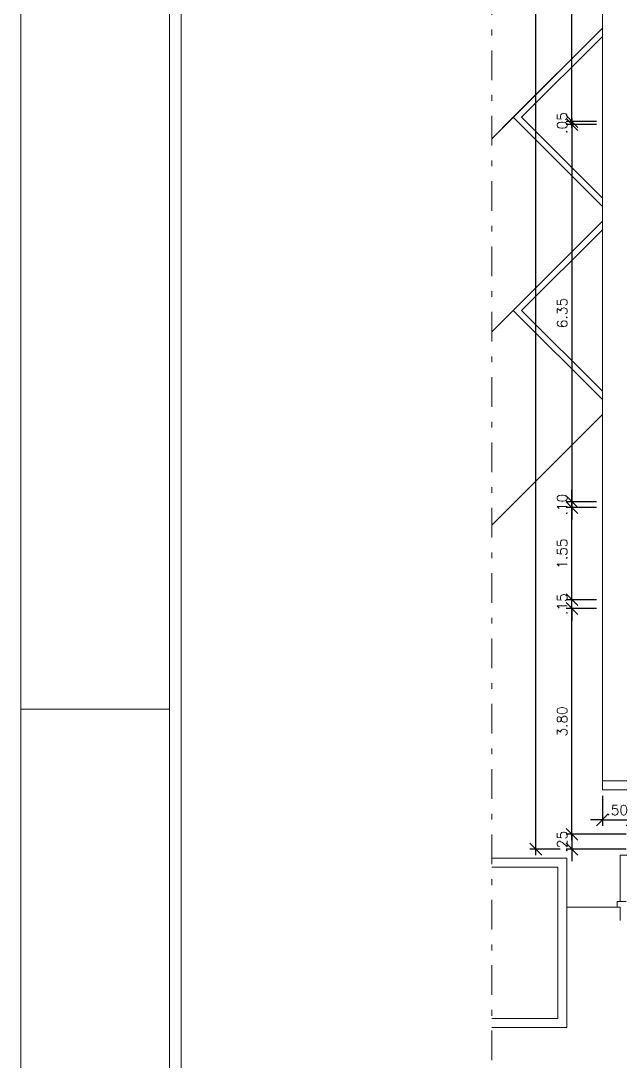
# Model space of a CAD drawing. Header units: millimetres. Extents: x 521 to 1055, y 261 to 520.
# Drawn here: x 520.78 to 530.86, y 370.68 to 388.19 of the extents above; entities that cross this region are included whole.
import ezdxf

# ---------------------------------------------------------------- set-up
doc = ezdxf.new("R2010")
doc.units = ezdxf.units.MM
doc.linetypes.add('CONTINU', pattern=[0])
doc.linetypes.add('DASHDOTX2', pattern=[2, 1, -0.5, 0, -0.5])
doc.layers.add('0.1', color=8, linetype='Continuous', lineweight=13)
doc.styles.add('ROMANS', font='romans')
doc.dimstyles.new('Fares Eng - 50', dxfattribs={"dimscale": 2, "dimtxt": 0.085, "dimasz": 0.1, "dimexe": 0.05, "dimexo": 0.05, "dimgap": 0.04, "dimtad": 1, "dimzin": 4, "dimdsep": 46, "dimtxsty": 'ROMANS', "dimblk1": 'OBLIQUE', "dimblk2": 'OBLIQUE', "dimsah": 1, "dimcen": 0.05, "dimdle": 0.05, "dimclrd": 8, "dimclre": 8, "dimclrt": 8, "dimaunit": 1, "dimadec": 0, "dimazin": 0, "dimtfac": 1, "dimtix": 1, "dimtmove": 2, "dimatfit": 0, "dimldrblk": 'OPEN90', "dimfxl": 1, "dimtolj": 1, "dimtzin": 0, "dimarcsym": 0})

# ---------------------------------------------------------------- blocks, each defined once
blk = doc.blocks.new('_OBLIQUE')
at = {"color": 0, "linetype": 'ByBlock'}
blk.add_line((-0.5, -0.5), (0.5, 0.5), dxfattribs=at)
blk = doc.blocks.new('*D1199')
at = {"layer": '0.1', "color": 8, "linetype": 'CONTINU', "lineweight": -2, "transparency": 16777216}
for p, q in [((530.564, 375.146), (530.564, 374.639)), ((531.064, 375.146), (531.064, 374.639)), ((530.564, 374.739), (530.364, 374.739)), ((530.564, 374.739), (531.064, 374.739)), ((531.064, 374.739), (531.264, 374.739))]:
    blk.add_line(p, q, dxfattribs=at)
at = {"layer": 'DEFPOINTS', "color": 0, "linetype": 'CONTINU', "lineweight": -2, "transparency": 16777216}
for p in [(530.564, 375.246), (531.064, 375.246), (531.064, 374.739)]:
    blk.add_point(p, dxfattribs=at)
at = {"layer": '0.1', "color": 8, "linetype": 'CONTINU', "lineweight": -2, "transparency": 16777216, "xscale": 0.2, "yscale": 0.2, "zscale": 0.2}
blk.add_blockref('_OBLIQUE', (530.564, 374.739), dxfattribs=at)
at = {"layer": '0.1', "color": 8, "linetype": 'CONTINU', "lineweight": -2, "transparency": 16777216, "xscale": 0.2, "yscale": 0.2, "zscale": 0.2, "rotation": 180}
blk.add_blockref('_OBLIQUE', (531.064, 374.739), dxfattribs=at)
at = {"layer": '0.1', "color": 8, "linetype": 'CONTINU', "transparency": 16777216, "insert": (530.814, 374.904), "char_height": 0.17, "attachment_point": 5, "style": 'ROMANS'}
blk.add_mtext('\\A1;.50', dxfattribs=at)
blk = doc.blocks.new('_Open90')
at = {"color": 0, "linetype": 'ByBlock', "lineweight": -2}
for p, q in [((0, 0), (-1, 0)), ((-0.5, 0.5), (0, 0)), ((0, 0), (-0.5, -0.5))]:
    blk.add_line(p, q, dxfattribs=at)
blk = doc.blocks.new('*D1128')
at = {"layer": '0.1', "color": 8, "linetype": 'CONTINU', "lineweight": -2, "transparency": 16777216}
for p, q in [((530.052, 374.496), (530.052, 374.696)), ((530.964, 374.496), (529.952, 374.496)), ((530.052, 374.496), (530.052, 374.246)), ((530.964, 374.246), (529.952, 374.246)), ((530.052, 374.246), (530.052, 374.046))]:
    blk.add_line(p, q, dxfattribs=at)
at = {"layer": 'DEFPOINTS', "color": 0, "linetype": 'CONTINU', "lineweight": -2, "transparency": 16777216}
for p in [(531.064, 374.496), (530.052, 374.246), (531.064, 374.246)]:
    blk.add_point(p, dxfattribs=at)
at = {"layer": '0.1', "color": 8, "linetype": 'CONTINU', "lineweight": -2, "transparency": 16777216, "xscale": 0.2, "yscale": 0.2, "zscale": 0.2}
for p, rotation in [((530.052, 374.496), 270), ((530.052, 374.246), 90)]:
    blk.add_blockref('_OBLIQUE', p, dxfattribs=dict(at, rotation=rotation))
at = {"layer": '0.1', "color": 8, "linetype": 'CONTINU', "transparency": 16777216, "insert": (529.887, 374.371), "char_height": 0.17, "attachment_point": 5, "rotation": 90, "style": 'ROMANS'}
blk.add_mtext('\\A1;.25', dxfattribs=at)
blk = doc.blocks.new('*D1129')
at = {"layer": '0.1', "color": 8, "linetype": 'CONTINU', "lineweight": -2, "transparency": 16777216}
for p, q in [((530.052, 374.396), (530.052, 378.396)), ((530.464, 378.296), (529.952, 378.296)), ((530.964, 374.496), (529.952, 374.496))]:
    blk.add_line(p, q, dxfattribs=at)
at = {"layer": 'DEFPOINTS', "color": 0, "linetype": 'CONTINU', "lineweight": -2, "transparency": 16777216}
for p in [(530.052, 378.296), (530.564, 378.296), (531.064, 374.496)]:
    blk.add_point(p, dxfattribs=at)
at = {"layer": '0.1', "color": 8, "linetype": 'CONTINU', "lineweight": -2, "transparency": 16777216, "xscale": 0.2, "yscale": 0.2, "zscale": 0.2}
for p, rotation in [((530.052, 378.296), 90), ((530.052, 374.496), 270)]:
    blk.add_blockref('_OBLIQUE', p, dxfattribs=dict(at, rotation=rotation))
at = {"layer": '0.1', "color": 8, "linetype": 'CONTINU', "transparency": 16777216, "insert": (529.887, 376.396), "char_height": 0.17, "attachment_point": 5, "rotation": 90, "style": 'ROMANS'}
blk.add_mtext('\\A1;3.80', dxfattribs=at)
blk = doc.blocks.new('*D1130')
at = {"layer": '0.1', "color": 8, "linetype": 'CONTINU', "lineweight": -2, "transparency": 16777216}
for p, q in [((530.052, 378.446), (530.052, 378.646)), ((530.464, 378.446), (529.952, 378.446)), ((530.052, 378.296), (530.052, 378.446)), ((530.464, 378.296), (529.952, 378.296)), ((530.052, 378.296), (530.052, 378.096))]:
    blk.add_line(p, q, dxfattribs=at)
at = {"layer": 'DEFPOINTS', "color": 0, "linetype": 'CONTINU', "lineweight": -2, "transparency": 16777216}
for p in [(530.052, 378.446), (530.564, 378.446), (530.564, 378.296)]:
    blk.add_point(p, dxfattribs=at)
at = {"layer": '0.1', "color": 8, "linetype": 'CONTINU', "lineweight": -2, "transparency": 16777216, "xscale": 0.2, "yscale": 0.2, "zscale": 0.2}
for p, rotation in [((530.052, 378.446), 270), ((530.052, 378.296), 90)]:
    blk.add_blockref('_OBLIQUE', p, dxfattribs=dict(at, rotation=rotation))
at = {"layer": '0.1', "color": 8, "linetype": 'CONTINU', "transparency": 16777216, "insert": (529.887, 378.371), "char_height": 0.17, "attachment_point": 5, "rotation": 90, "style": 'ROMANS'}
blk.add_mtext('\\A1;.15', dxfattribs=at)
blk = doc.blocks.new('*D1134')
at = {"layer": '0.1', "color": 8, "linetype": 'CONTINU', "lineweight": -2, "transparency": 16777216}
for p, q in [((529.852, 424.246), (529.344, 424.246)), ((529.444, 374.146), (529.444, 424.346)), ((529.852, 374.246), (529.344, 374.246))]:
    blk.add_line(p, q, dxfattribs=at)
at = {"layer": 'DEFPOINTS', "color": 0, "linetype": 'CONTINU', "lineweight": -2, "transparency": 16777216}
for p in [(529.444, 424.246), (529.952, 424.246), (529.952, 374.246)]:
    blk.add_point(p, dxfattribs=at)
at = {"layer": '0.1', "color": 8, "linetype": 'CONTINU', "lineweight": -2, "transparency": 16777216, "xscale": 0.2, "yscale": 0.2, "zscale": 0.2}
for p, rotation in [((529.444, 424.246), 90), ((529.444, 374.246), 270)]:
    blk.add_blockref('_OBLIQUE', p, dxfattribs=dict(at, rotation=rotation))
at = {"layer": '0.1', "color": 8, "linetype": 'CONTINU', "transparency": 16777216, "insert": (529.279, 399.246), "char_height": 0.17, "attachment_point": 5, "rotation": 90, "style": 'ROMANS'}
blk.add_mtext('\\A1;50.00', dxfattribs=at)
blk = doc.blocks.new('*D1173')
at = {"layer": '0.1', "color": 8, "linetype": 'CONTINU', "lineweight": -2, "transparency": 16777216}
for p, q in [((530.052, 378.346), (530.052, 380.096)), ((530.464, 379.996), (529.952, 379.996)), ((530.464, 378.446), (529.952, 378.446))]:
    blk.add_line(p, q, dxfattribs=at)
at = {"layer": 'DEFPOINTS', "color": 0, "linetype": 'CONTINU', "lineweight": -2, "transparency": 16777216}
for p in [(530.052, 379.996), (530.564, 379.996), (530.564, 378.446)]:
    blk.add_point(p, dxfattribs=at)
at = {"layer": '0.1', "color": 8, "linetype": 'CONTINU', "lineweight": -2, "transparency": 16777216, "xscale": 0.2, "yscale": 0.2, "zscale": 0.2}
for p, rotation in [((530.052, 379.996), 90), ((530.052, 378.446), 270)]:
    blk.add_blockref('_OBLIQUE', p, dxfattribs=dict(at, rotation=rotation))
at = {"layer": '0.1', "color": 8, "linetype": 'CONTINU', "transparency": 16777216, "insert": (529.887, 379.221), "char_height": 0.17, "attachment_point": 5, "rotation": 90, "style": 'ROMANS'}
blk.add_mtext('\\A1;1.55', dxfattribs=at)
blk = doc.blocks.new('*D1174')
at = {"layer": '0.1', "color": 8, "linetype": 'CONTINU', "lineweight": -2, "transparency": 16777216}
for p, q in [((530.052, 386.496), (530.052, 386.696)), ((530.464, 386.496), (529.952, 386.496)), ((530.464, 386.446), (529.952, 386.446)), ((530.052, 386.446), (530.052, 386.496)), ((530.052, 386.446), (530.052, 386.246))]:
    blk.add_line(p, q, dxfattribs=at)
at = {"layer": 'DEFPOINTS', "color": 0, "linetype": 'CONTINU', "lineweight": -2, "transparency": 16777216}
for p in [(530.052, 386.496), (530.564, 386.496), (530.564, 386.446)]:
    blk.add_point(p, dxfattribs=at)
at = {"layer": '0.1', "color": 8, "linetype": 'CONTINU', "lineweight": -2, "transparency": 16777216, "xscale": 0.2, "yscale": 0.2, "zscale": 0.2}
for p, rotation in [((530.052, 386.496), 270), ((530.052, 386.446), 90)]:
    blk.add_blockref('_OBLIQUE', p, dxfattribs=dict(at, rotation=rotation))
at = {"layer": '0.1', "color": 8, "linetype": 'CONTINU', "transparency": 16777216, "insert": (529.887, 386.471), "char_height": 0.17, "attachment_point": 5, "rotation": 90, "style": 'ROMANS'}
blk.add_mtext('\\A1;.05', dxfattribs=at)
blk = doc.blocks.new('*D1175')
at = {"layer": '0.1', "color": 8, "linetype": 'CONTINU', "lineweight": -2, "transparency": 16777216}
for p, q in [((530.464, 390.996), (529.952, 390.996)), ((530.052, 386.396), (530.052, 391.096)), ((530.464, 386.496), (529.952, 386.496))]:
    blk.add_line(p, q, dxfattribs=at)
at = {"layer": 'DEFPOINTS', "color": 0, "linetype": 'CONTINU', "lineweight": -2, "transparency": 16777216}
for p in [(530.052, 390.996), (530.564, 390.996), (530.564, 386.496)]:
    blk.add_point(p, dxfattribs=at)
at = {"layer": '0.1', "color": 8, "linetype": 'CONTINU', "lineweight": -2, "transparency": 16777216, "xscale": 0.2, "yscale": 0.2, "zscale": 0.2}
for p, rotation in [((530.052, 390.996), 90), ((530.052, 386.496), 270)]:
    blk.add_blockref('_OBLIQUE', p, dxfattribs=dict(at, rotation=rotation))
at = {"layer": '0.1', "color": 8, "linetype": 'CONTINU', "transparency": 16777216, "insert": (529.887, 388.746), "char_height": 0.17, "attachment_point": 5, "rotation": 90, "style": 'ROMANS'}
blk.add_mtext('\\A1;4.50', dxfattribs=at)
blk = doc.blocks.new('*D1244')
at = {"layer": '0.1', "color": 8, "linetype": 'CONTINU', "lineweight": -2, "transparency": 16777216}
for p, q in [((530.464, 386.446), (529.952, 386.446)), ((530.052, 386.546), (530.052, 379.996)), ((530.464, 380.096), (529.952, 380.096))]:
    blk.add_line(p, q, dxfattribs=at)
at = {"layer": 'DEFPOINTS', "color": 0, "linetype": 'CONTINU', "lineweight": -2, "transparency": 16777216}
for p in [(530.564, 386.446), (530.052, 380.096), (530.564, 380.096)]:
    blk.add_point(p, dxfattribs=at)
at = {"layer": '0.1', "color": 8, "linetype": 'CONTINU', "lineweight": -2, "transparency": 16777216, "xscale": 0.2, "yscale": 0.2, "zscale": 0.2}
for p, rotation in [((530.052, 386.446), 90), ((530.052, 380.096), 270)]:
    blk.add_blockref('_OBLIQUE', p, dxfattribs=dict(at, rotation=rotation))
at = {"layer": '0.1', "color": 8, "linetype": 'CONTINU', "transparency": 16777216, "insert": (529.887, 383.271), "char_height": 0.17, "attachment_point": 5, "rotation": 90, "style": 'ROMANS'}
blk.add_mtext('\\A1;6.35', dxfattribs=at)
blk = doc.blocks.new('*D1245')
at = {"layer": '0.1', "color": 8, "linetype": 'CONTINU', "lineweight": -2, "transparency": 16777216}
for p, q in [((530.052, 380.096), (530.052, 380.296)), ((530.464, 380.096), (529.952, 380.096)), ((530.052, 380.096), (530.052, 379.996)), ((530.464, 379.996), (529.952, 379.996)), ((530.052, 379.996), (530.052, 379.796))]:
    blk.add_line(p, q, dxfattribs=at)
at = {"layer": 'DEFPOINTS', "color": 0, "linetype": 'CONTINU', "lineweight": -2, "transparency": 16777216}
for p in [(530.564, 380.096), (530.052, 379.996), (530.564, 379.996)]:
    blk.add_point(p, dxfattribs=at)
at = {"layer": '0.1', "color": 8, "linetype": 'CONTINU', "lineweight": -2, "transparency": 16777216, "xscale": 0.2, "yscale": 0.2, "zscale": 0.2}
for p, rotation in [((530.052, 380.096), 270), ((530.052, 379.996), 90)]:
    blk.add_blockref('_OBLIQUE', p, dxfattribs=dict(at, rotation=rotation))
at = {"layer": '0.1', "color": 8, "linetype": 'CONTINU', "transparency": 16777216, "insert": (529.887, 380.046), "char_height": 0.17, "attachment_point": 5, "rotation": 90, "style": 'ROMANS'}
blk.add_mtext('\\A1;.10', dxfattribs=at)

msp = doc.modelspace()

# ---------------------------------------------------------------- linework, layer by layer
at = {"layer": '0.1', "color": 8, "linetype": 'DASHDOTX2', "ltscale": 0.5}
msp.add_line((528.70132, 365.19275), (528.70132, 428.20423), dxfattribs=at)
at = {"layer": '0.1', "color": 8, "linetype": 'CONTINU'}
msp.add_line((530.56404, 375.39649), (530.56404, 423.09649), dxfattribs=at)
at = {"layer": '0.1', "color": 8}
for p, q in [((530.56404, 388.06922), (529.06263, 386.56781)), ((530.56404, 387.9278), (529.20405, 386.56781)), ((530.56404, 385.20782), (529.20405, 386.56781)), ((530.56404, 384.67511), (529.20405, 383.31512)), ((530.56404, 381.81371), (529.06263, 383.31512)), ((530.56404, 381.95513), (529.20405, 383.31512)), ((520.77502, 376.60294), (523.27502, 376.60294)), ((530.86404, 374.14649), (534.16404, 374.14649)), ((530.86404, 374.14649), (530.86404, 373.3672)), ((529.96404, 374.09487), (528.70132, 374.09487)), ((529.96404, 371.24649), (529.96404, 374.09487)), ((529.81404, 373.94487), (528.70132, 373.94487)), ((529.81404, 373.94487), (529.81404, 371.39649)), ((530.81404, 373.2672), (529.96404, 373.2672)), ((530.81404, 373.2672), (530.81404, 373.3672)), ((530.81404, 373.3672), (530.86404, 373.3672)), ((530.81404, 373.2672), (530.86404, 373.2672)), ((530.96404, 373.3672), (530.86404, 373.3672)), ((530.86404, 373.2672), (530.86404, 373.04649)), ((528.70132, 371.39649), (529.81404, 371.39649)), ((528.70132, 371.24649), (529.96404, 371.24649))]:
    msp.add_line(p, q, dxfattribs=at)
at = {"layer": '0.1', "color": 7}
for p, q in [((530.56404, 375.39649), (530.56404, 375.24649)), ((531.31404, 375.39649), (530.56404, 375.39649)), ((531.06404, 375.24649), (530.56404, 375.24649))]:
    msp.add_line(p, q, dxfattribs=at)
at = {"layer": '0.1', "color": 8}
for points in [[(646.97941, 432.60294), (520.77502, 432.60294), (520.77502, 348.60294), (646.97941, 348.60294)], [(523.27502, 349.60294), (523.27502, 431.60294), (645.97941, 431.60294), (645.97941, 349.60294)]]:
    msp.add_lwpolyline(points, close=True, dxfattribs=at)
msp.add_lwpolyline([(630.15941, 430.40294, 0.41421356), (629.15941, 431.40294), (524.47502, 431.40294, 0.41421356), (523.47502, 430.40294), (523.47502, 356.80294, 0.41421356), (524.47502, 355.80294), (629.15941, 355.80294, 0.41421356), (630.15941, 356.80294)], format="xyb", close=True, dxfattribs=at)
for points in [[(528.70132, 386.2065), (530.56404, 388.06922)], [(530.56404, 385.0664), (529.06263, 386.56781), (528.70132, 386.2065)], [(528.70132, 382.95381), (530.56404, 384.81653)], [(530.56404, 381.81371), (529.06263, 383.31512), (528.70132, 382.95381)], [(528.70132, 379.70112), (530.56404, 381.56384)]]:
    msp.add_lwpolyline(points, dxfattribs=at)

# ---------------------------------------------------------------- dimensions: what is measured, and where the dimension line sits
at = {"layer": '0.1', "color": 8, "linetype": 'CONTINU'}
for base, p1, p2, picture, middle in [((529.44398, 424.24649), (529.95168, 374.24649), (529.95168, 424.24649), '*D1134', (529.27898, 399.24649)), ((530.05168, 390.99649), (530.56404, 386.49649), (530.56404, 390.99649), '*D1175', (529.88668, 388.74649)), ((530.05168, 386.49649), (530.56404, 386.44649), (530.56404, 386.49649), '*D1174', (529.88668, 386.47149)), ((530.05168, 380.09649), (530.56404, 386.44649), (530.56404, 380.09649), '*D1244', (529.88668, 383.27149)), ((530.05168, 379.99649), (530.56404, 380.09649), (530.56404, 379.99649), '*D1245', (529.88668, 380.04649)), ((530.05168, 379.99649), (530.56404, 378.44649), (530.56404, 379.99649), '*D1173', (529.88668, 379.22149)), ((530.05168, 378.44649), (530.56404, 378.29649), (530.56404, 378.44649), '*D1130', (529.88668, 378.37149)), ((530.05168, 378.29649), (531.06404, 374.49649), (530.56404, 378.29649), '*D1129', (529.88668, 376.39649)), ((530.05168, 374.24649), (531.06404, 374.49649), (531.06404, 374.24649), '*D1128', (529.88668, 374.37149))]:
    dim = msp.add_linear_dim(base=base, p1=p1, p2=p2, angle=90, dimstyle='Fares Eng - 50', dxfattribs=at)
    dim.commit()
    dim.dimension.update_dxf_attribs({"geometry": picture, "text_midpoint": middle})
dim = msp.add_linear_dim(base=(531.06404, 374.73876), p1=(530.56404, 375.24649), p2=(531.06404, 375.24649), dimstyle='Fares Eng - 50', dxfattribs=at)
dim.commit()
dim.dimension.update_dxf_attribs({"geometry": '*D1199', "text_midpoint": (530.81404, 374.90376)})

doc.saveas('drawing.dxf')
